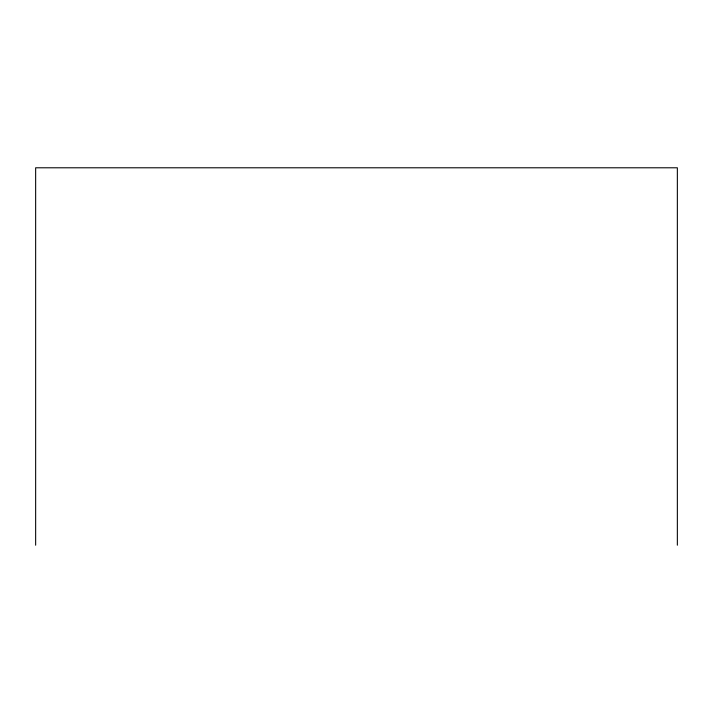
<?xml version="1.0" encoding="UTF-8"?>
<svg xmlns="http://www.w3.org/2000/svg" width="713" height="713" viewBox="0 0 713 713"><rect width="100%" height="100%" fill="white"/><g stroke="black" fill="none" stroke-linecap="round" stroke-linejoin="round"><path stroke-width="1.07" d="M677.35 545.213L677.35 167.787L35.65 167.787L35.65 545.213"/></g></svg>
